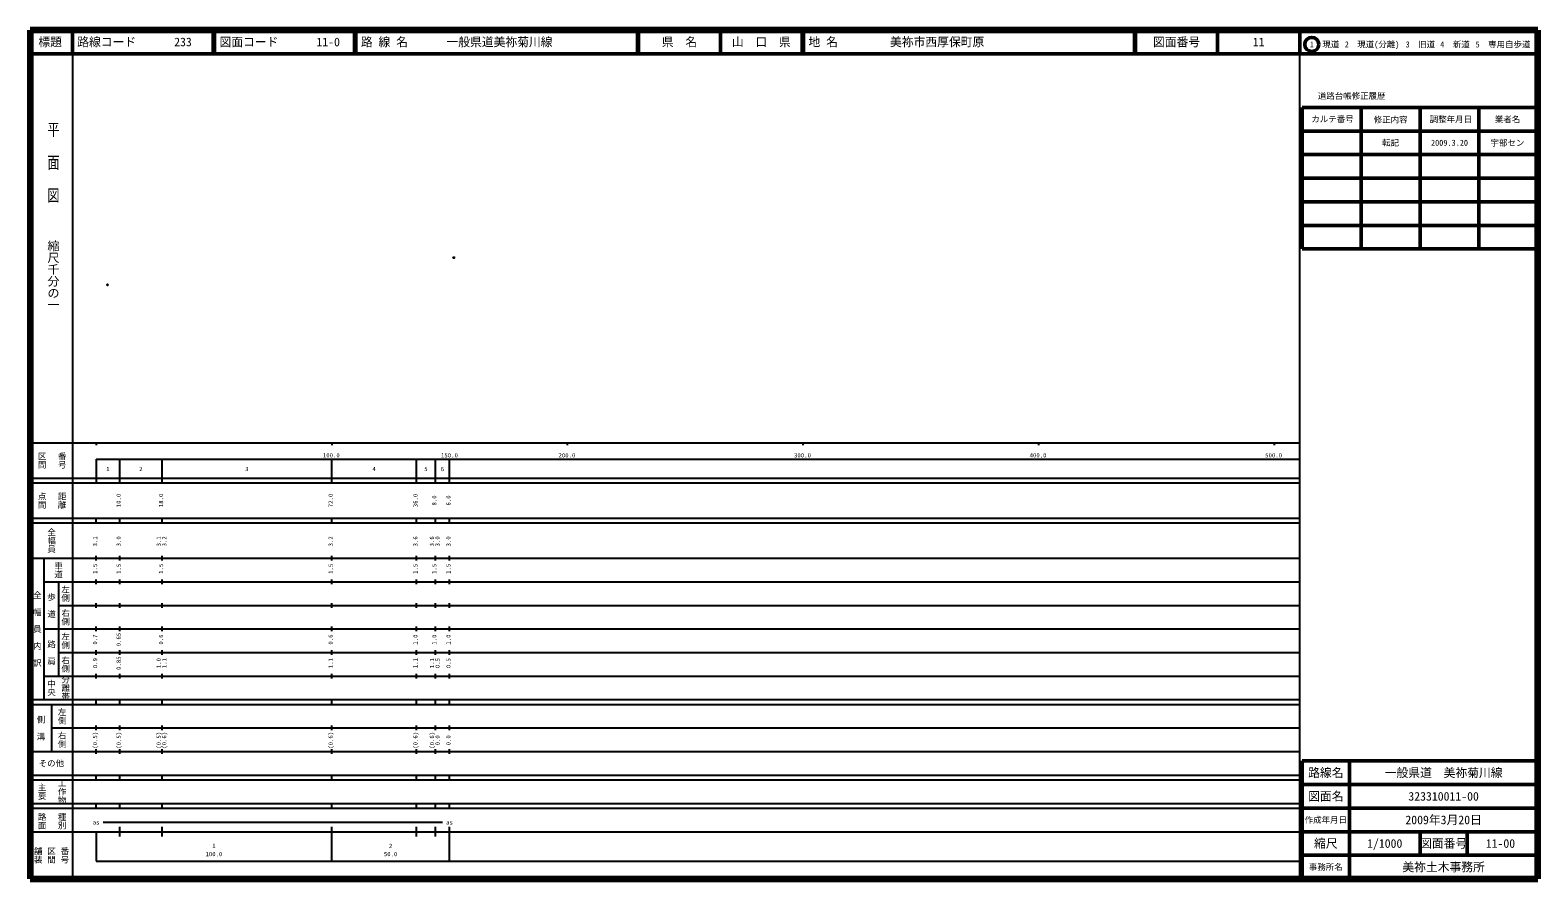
# Model space of a CAD drawing. Units: millimetres on the paper. Extents: x 40 to 680, y 20 to 380.
import ezdxf
from ezdxf.enums import TextEntityAlignment as Align

# ---------------------------------------------------------------- set-up
doc = ezdxf.new("R2010")
doc.units = ezdxf.units.MM
doc.header["$PDMODE"] = 32
doc.header["$PDSIZE"] = 0.5
doc.layers.add('M-OTRS', color=6, linetype='Continuous')
doc.layers.add('M-TTL-TXT', color=7, linetype='Continuous')
for name, color, linetype, lineweight in [('M-TTL', 2, 'Continuous', 140), ('M-TTL-BAND', 7, 'Continuous', 25), ('M-TTL-FRAM', 2, 'Continuous', 50), ('M-TTL-LINE', 7, 'Continuous', 50)]:
    doc.layers.add(name, color=color, linetype=linetype, lineweight=lineweight)
doc.styles.add('@ＭＳ ゴシック', font='')
doc.styles.add('ＭＳ ゴシック', font='')
doc.styles.get('@ＭＳ ゴシック').set_extended_font_data('@MS Gothic')
doc.styles.get('ＭＳ ゴシック').set_extended_font_data('MS Gothic')

msp = doc.modelspace()

# ---------------------------------------------------------------- linework, layer by layer
at = {"layer": 'M-OTRS'}
for p in [(219.828, 283.469), (72.809, 271.941)]:
    msp.add_point(p, dxfattribs=at)
at = {"layer": 'M-TTL'}
for p, q in [((40, 380), (40, 20)), ((680, 380), (40, 380)), ((680, 20), (680, 380)), ((40, 20), (680, 20))]:
    msp.add_line(p, q, dxfattribs=at)
at = {"layer": 'M-TTL-BAND'}
for p, q in [((58, 370), (58, 20)), ((579, 20), (579, 370)), ((40, 205), (579, 205)), ((68, 205), (68, 204)), ((168, 205), (168, 204)), ((268, 205), (268, 204)), ((368, 205), (368, 204)), ((468, 205), (468, 204)), ((568, 205), (568, 204)), ((68, 198), (579, 198)), ((68, 198), (68, 188)), ((78, 188), (78, 198)), ((96, 188), (96, 198)), ((168, 188), (168, 198)), ((204, 188), (204, 198)), ((212, 188), (212, 198)), ((218, 188), (218, 198)), ((40, 190), (579, 190)), ((40, 188), (579, 188)), ((40, 173), (579, 173)), ((68, 171), (68, 173)), ((78, 171), (78, 173)), ((96, 171), (96, 173)), ((168, 171), (168, 173)), ((204, 171), (204, 173)), ((212, 171), (212, 173)), ((218, 171), (218, 173)), ((40, 171), (579, 171)), ((40, 156), (579, 156)), ((46, 96), (46, 156)), ((68, 155), (68, 157)), ((78, 155), (78, 157)), ((96, 155), (96, 157)), ((168, 155), (168, 157)), ((204, 155), (204, 157)), ((212, 155), (212, 157)), ((218, 155), (218, 157)), ((46, 146), (579, 146)), ((52, 146), (52, 106)), ((68, 145), (68, 147)), ((78, 145), (78, 147)), ((96, 145), (96, 147)), ((168, 145), (168, 147)), ((204, 145), (204, 147)), ((212, 145), (212, 147)), ((218, 145), (218, 147)), ((52, 136), (579, 136)), ((68, 135), (68, 137)), ((78, 135), (78, 137)), ((96, 135), (96, 137)), ((168, 135), (168, 137)), ((204, 135), (204, 137)), ((212, 135), (212, 137)), ((218, 135), (218, 137)), ((46, 126), (579, 126)), ((68, 125), (68, 127)), ((78, 125), (78, 127)), ((96, 125), (96, 127)), ((168, 125), (168, 127)), ((204, 125), (204, 127)), ((212, 125), (212, 127)), ((218, 125), (218, 127)), ((52, 116), (579, 116)), ((68, 115), (68, 117)), ((78, 115), (78, 117)), ((96, 115), (96, 117)), ((168, 115), (168, 117)), ((204, 115), (204, 117)), ((212, 115), (212, 117)), ((218, 115), (218, 117)), ((46, 106), (579, 106)), ((68, 105), (68, 107)), ((78, 105), (78, 107)), ((96, 105), (96, 107)), ((168, 105), (168, 107)), ((204, 105), (204, 107)), ((212, 105), (212, 107)), ((218, 105), (218, 107)), ((40, 96), (579, 96)), ((68, 94), (68, 96)), ((78, 94), (78, 96)), ((96, 94), (96, 96)), ((168, 94), (168, 96)), ((204, 94), (204, 96)), ((212, 94), (212, 96)), ((218, 94), (218, 96)), ((40, 94), (579, 94)), ((49, 94), (49, 74)), ((49, 84), (579, 84)), ((68, 83), (68, 85)), ((78, 83), (78, 85)), ((96, 83), (96, 85)), ((168, 83), (168, 85)), ((204, 83), (204, 85)), ((212, 83), (212, 85)), ((218, 83), (218, 85)), ((40, 74), (579, 74)), ((68, 73), (68, 75)), ((78, 73), (78, 75)), ((96, 73), (96, 75)), ((168, 73), (168, 75)), ((204, 73), (204, 75)), ((212, 73), (212, 75)), ((218, 73), (218, 75)), ((40, 64), (579, 64)), ((68, 62), (68, 64)), ((78, 62), (78, 64)), ((96, 62), (96, 64)), ((168, 62), (168, 64)), ((204, 62), (204, 64)), ((212, 62), (212, 64)), ((218, 62), (218, 64)), ((40, 62), (579, 62)), ((40, 52), (579, 52)), ((68, 50), (68, 52)), ((78, 50), (78, 52)), ((96, 50), (96, 52)), ((168, 50), (168, 52)), ((204, 50), (204, 52)), ((212, 50), (212, 52)), ((218, 50), (218, 52)), ((40, 50), (579, 50)), ((40, 40), (579, 40)), ((68, 40), (68, 27.5)), ((71, 44), (215, 44)), ((78, 38), (78, 42)), ((96, 38), (96, 42)), ((168, 27.5), (168, 42)), ((204, 38), (204, 42)), ((212, 38), (212, 42)), ((218, 27.5), (218, 42)), ((68, 27.5), (579, 27.5))]:
    msp.add_line(p, q, dxfattribs=at)
at = {"layer": 'M-TTL-FRAM'}
for p, q in [((580, 347.197), (580, 287.197)), ((580, 347.197), (680, 347.197)), ((580, 287.197), (680, 287.197)), ((680, 70), (580, 70)), ((580, 70), (580, 20))]:
    msp.add_line(p, q, dxfattribs=at)
at = {"layer": 'M-TTL-LINE'}
for p, q in [((58, 380), (58, 370)), ((117.75, 380), (117.75, 370)), ((118.25, 380), (118.25, 370)), ((177.75, 380), (177.75, 370)), ((178.25, 380), (178.25, 370)), ((297.75, 380), (297.75, 370)), ((298.25, 380), (298.25, 370)), ((333, 380), (333, 370)), ((367.75, 380), (367.75, 370)), ((368.25, 380), (368.25, 370)), ((508.747, 380), (508.747, 370)), ((509.247, 380), (509.247, 370)), ((543.997, 380), (543.997, 370)), ((579, 380), (579, 370)), ((40, 370), (680, 370)), ((605, 347.197), (605, 287.197)), ((630, 347.197), (630, 287.197)), ((655, 347.197), (655, 287.197)), ((580, 337.197), (680, 337.197)), ((580, 327.197), (680, 327.197)), ((580, 317.197), (680, 317.197)), ((580, 307.197), (680, 307.197)), ((580, 297.197), (680, 297.197)), ((600, 70), (600, 20)), ((680, 60), (580, 60)), ((680, 50), (580, 50)), ((680, 40), (580, 40)), ((630, 40), (630, 30)), ((650, 40), (650, 30)), ((680, 30), (580, 30))]:
    msp.add_line(p, q, dxfattribs=at)
msp.add_circle((584.031, 373.958), 3, dxfattribs=at)

# ---------------------------------------------------------------- texts
at = {"layer": 'M-TTL-BAND', "style": '@ＭＳ ゴシック', "width": 1.4}
msp.add_text('平  面  図', height=3.666, rotation=270, dxfattribs=at).set_placement((49.777, 306.475), align=Align.MIDDLE_RIGHT)
at = {"layer": 'M-TTL-BAND', "style": '@ＭＳ ゴシック'}
msp.add_text('縮尺千分の一', height=3.666, rotation=270, dxfattribs=at).set_placement((49.777, 261.03), align=Align.MIDDLE_RIGHT)
for s, p in [('区間', (45, 197.5)), ('番号', (53.5, 197.5)), ('点間', (45, 180.5)), ('距離', (53.5, 180.5)), ('全幅員', (49, 163.5)), ('車道', (52, 151)), ('全\u3000幅\u3000員\u3000内\u3000訳', (43, 126)), ('歩\u3000道', (49, 136)), ('左側', (55, 141)), ('右側', (55, 131)), ('左側', (55, 121)), ('路\u3000肩', (49, 116)), ('右側', (55, 111)), ('中央', (49, 101)), ('分離帯', (55, 101)), ('左側', (53.5, 89)), ('側\u3000溝', (44.5, 84)), ('右側', (53.5, 79)), ('主要', (45, 57)), ('工作物', (53.5, 57)), ('路面', (45, 44.5)), ('種別', (53.5, 44.5)), ('舗装', (43.333, 30)), ('区間', (49, 30)), ('番号', (54.667, 30))]:
    msp.add_text(s, height=2.566, rotation=270, dxfattribs=at).set_placement(p, align=Align.MIDDLE_CENTER)
at = {"layer": 'M-TTL-BAND', "style": 'ＭＳ ゴシック'}
for s, p in [('100.0', (167.844, 198.195)), ('150.0', (218, 198.195)), ('200.0', (267.844, 198.195)), ('300.0', (367.844, 198.195)), ('400.0', (467.844, 198.195)), ('500.0', (567.844, 198.195)), ('1', (73, 192.405)), ('2', (87, 192.405)), ('3', (132, 192.405)), ('4', (186, 192.405)), ('5', (208, 192.405)), ('6', (215, 192.405)), ('as', (68, 42.5)), ('as', (218, 42.5)), ('1', (118, 32.523)), ('2', (193, 32.523)), ('100.0', (118, 29.033)), ('50.0', (193, 29.033))]:
    msp.add_text(s, height=1.833, dxfattribs=at).set_placement(p, align=Align.BOTTOM_CENTER)
for s, p in [('10.0', (79, 180.5)), ('18.0', (97, 180.5)), ('72.0', (169, 180.5)), ('36.0', (205, 180.5)), ('8.0', (213, 180.5)), ('6.0', (219, 180.5)), ('3.1', (69, 163.174)), ('3.0', (79, 163.174)), ('3.1', (96, 163.174)), ('3.2', (98.37, 163.174)), ('3.2', (169, 163.174)), ('3.6', (205, 163.174)), ('3.6', (212, 163.174)), ('3.0', (214.37, 163.174)), ('3.0', (219, 163.174)), ('1.5', (69, 151.5)), ('1.5', (79, 151.5)), ('1.5', (97, 151.5)), ('1.5', (169, 151.5)), ('1.5', (205, 151.5)), ('1.5', (213, 151.5)), ('1.5', (219, 151.5)), ('0.7', (69, 121.5)), ('0.65', (79, 121.5)), ('0.6', (97, 121.5)), ('0.6', (169, 121.5)), ('1.0', (205, 121.5)), ('1.0', (213, 121.5)), ('1.0', (219, 121.5)), ('0.9', (69, 111.5)), ('0.85', (79, 111.5)), ('1.0', (96, 111.5)), ('1.1', (98.37, 111.5)), ('1.1', (169, 111.5)), ('1.1', (205, 111.5)), ('1.1', (212, 111.5)), ('0.5', (214.37, 111.5)), ('0.5', (219, 111.5)), ('(0.5)', (69, 78.764)), ('(0.5)', (79, 78.764)), ('(0.5)', (96, 78.764)), ('(0.6)', (98.37, 78.764)), ('(0.6)', (169, 78.764)), ('(0.6)', (205, 78.764)), ('(0.6)', (212, 78.764)), ('0.0', (214.37, 78.764)), ('0.0', (219, 78.764))]:
    msp.add_text(s, height=1.833, rotation=90, dxfattribs=at).set_placement(p, align=Align.BOTTOM_CENTER)
msp.add_text('その他', height=2.566, dxfattribs=at).set_placement((49, 69), align=Align.MIDDLE_CENTER)
at = {"layer": 'M-TTL-TXT', "style": 'ＭＳ ゴシック'}
for s, height, p in [('標題', 3.666, (48.5, 375)), ('県\u3000名', 3.666, (315.625, 375)), ('山\u3000口\u3000県', 3.666, (350.375, 375)), ('図面番号', 3.666, (526.622, 375)), ('11', 3.666, (561.497, 375)), ('1\u3000現道', 2.566, (589.448, 373.958)), ('2\u3000現道(分離)', 2.566, (609.619, 373.958)), ('3\u3000旧道', 2.566, (630.121, 373.958)), ('4\u3000新道', 2.566, (644.824, 373.958)), ('5\u3000専用自歩道', 2.566, (665.228, 373.958)), ('道路台帳修正履歴', 2.566, (600.968, 352.113)), ('カルテ番号', 2.566, (592.839, 342.277)), ('修正内容', 2.566, (617.509, 342.023)), ('調整年月日', 2.566, (643.089, 342.197)), ('業者名', 2.566, (667.134, 342.197)), ('転記', 2.566, (617.5, 332.245)), ('2009.3.20', 2.566, (642.5, 332.245)), ('宇部セン', 2.566, (667.077, 332.189)), ('路線名', 3.666, (590, 65)), ('路線名', 3.666, (590, 65)), ('一般県道\u3000美祢菊川線', 3.666, (640, 65)), ('図面名', 3.666, (590, 55)), ('図面名', 3.666, (590, 55)), ('323310011-00', 3.666, (640, 55)), ('作成年月日', 2.566, (590, 45)), ('作成年月日', 2.566, (590, 45)), ('2009年3月20日', 3.666, (640, 45)), ('縮尺', 3.666, (590, 35)), ('縮尺', 3.666, (590, 35)), ('1/1000', 3.666, (615, 35)), ('図面番号', 3.666, (640, 35)), ('図面番号', 3.666, (640, 35)), ('11-00', 3.666, (664.125, 35)), ('事務所名', 2.566, (590, 25)), ('事務所名', 2.566, (590, 25)), ('美祢土木事務所', 3.666, (640, 25))]:
    msp.add_text(s, height=height, dxfattribs=at).set_placement(p, align=Align.MIDDLE_CENTER)
for s, p in [('路線コード', (60, 375)), ('233', (101.142, 375)), ('図面コード', (120.38, 375)), ('11-0', (161.521, 375)), ('路 線 名', (180.38, 375)), ('一般県道美祢菊川線', (216.734, 375)), ('地 名', (370.38, 375)), ('美祢市西厚保町原', (405.024, 375))]:
    msp.add_text(s, height=3.666, dxfattribs=at).set_placement(p, align=Align.MIDDLE_LEFT)

doc.saveas('drawing.dxf')
